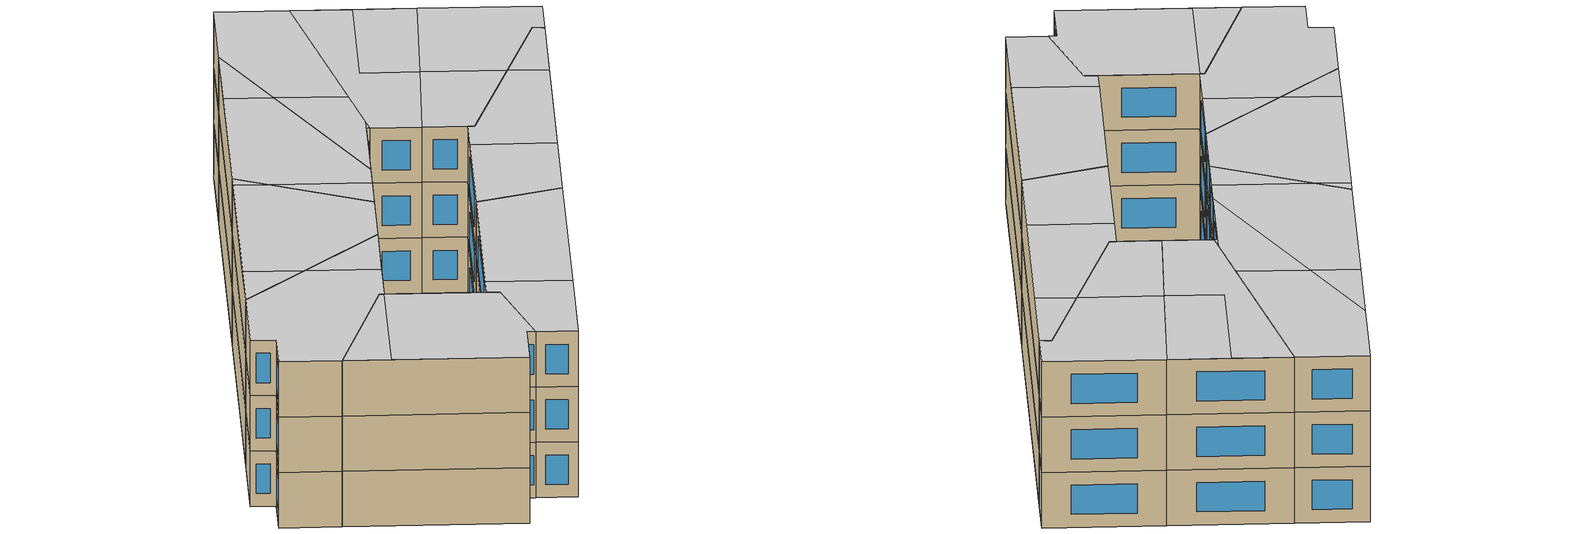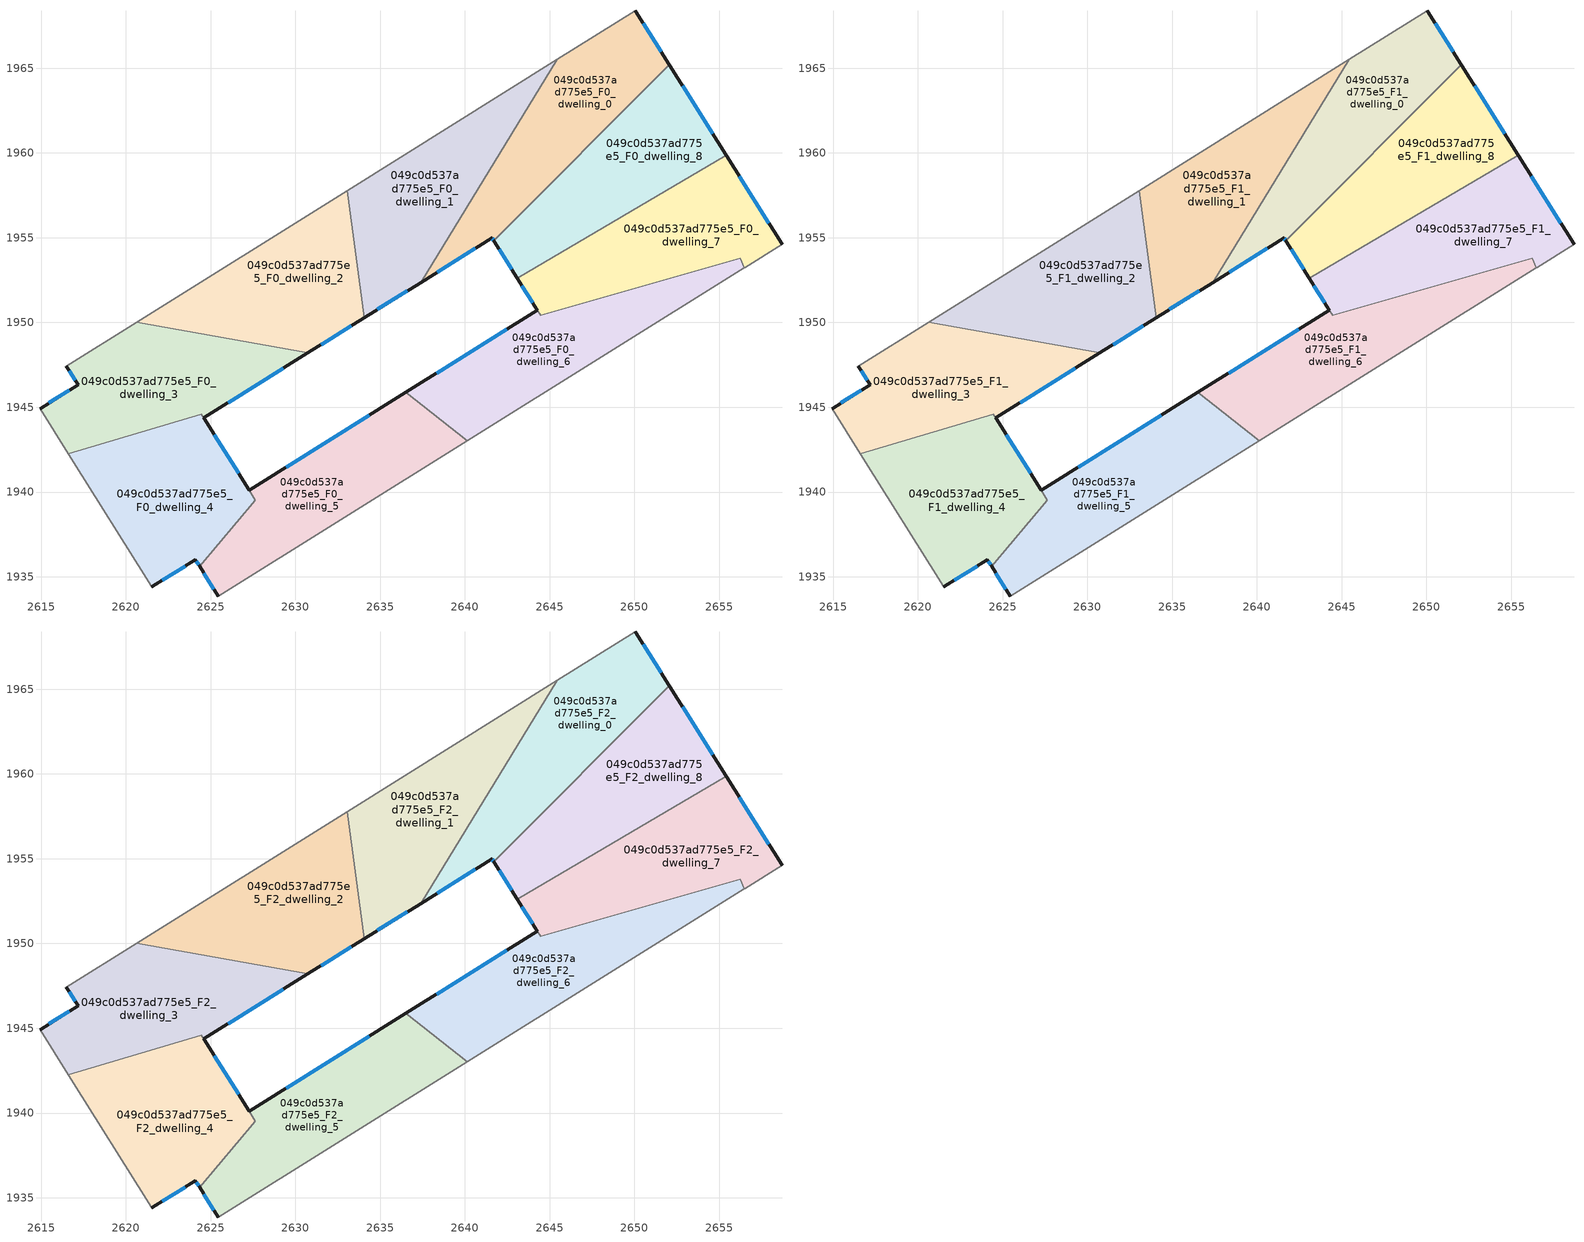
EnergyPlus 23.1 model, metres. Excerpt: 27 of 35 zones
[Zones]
049c0d537ad775e5_F0_dwelling_0
 floor ground (EU_floor_Construction): 2650.05,1968.39 2652.04,1965.22 2641.7,1954.83 2641.6,1954.98 2637.38,1952.35 2645.46,1965.51 z0
 wall outside (EU_wall_Construction): 2637.38,1952.35 2641.6,1954.98 2641.7,1954.83 / 2652.04,1965.22 2650.05,1968.39 z0:3
 wall to 049c0d537ad775e5_F0_dwelling_8 (EU_wall_Construction): 2641.7,1954.83 2652.04,1965.22 z0:3
 wall to 049c0d537ad775e5_F0_dwelling_1 (EU_wall_Construction): 2645.46,1965.51 2637.38,1952.35 z0:3
 wall adiabatic (EU_wall_Construction): 2650.05,1968.39 2645.46,1965.51 z0:3
 window (EU_Window_Construction): 2641.62,1954.95 2641.67,1954.87 / 2638.37,1952.97 2640.61,1954.37 / 2651.58,1965.96 2650.52,1967.64 z0.7:2.3
049c0d537ad775e5_F0_dwelling_1
 floor ground (EU_floor_Construction): 2645.46,1965.51 2637.38,1952.35 2634.06,1950.28 2633.05,1957.77 z0
 wall outside (EU_wall_Construction): 2634.06,1950.28 2637.38,1952.35 z0:3
 wall to 049c0d537ad775e5_F0_dwelling_2 (EU_wall_Construction): 2633.05,1957.77 2634.06,1950.28 z0:3
 wall adiabatic (EU_wall_Construction): 2645.46,1965.51 2633.05,1957.77 z0:3
 window (EU_Window_Construction): 2634.84,1950.77 2636.6,1951.87 z0.7:2.3
049c0d537ad775e5_F0_dwelling_2
 floor ground (EU_floor_Construction): 2633.05,1957.77 2634.06,1950.28 2630.74,1948.21 2620.65,1950.02 z0
 wall outside (EU_wall_Construction): 2630.74,1948.21 2634.06,1950.28 z0:3
 wall to 049c0d537ad775e5_F0_dwelling_3 (EU_wall_Construction): 2620.65,1950.02 2630.74,1948.21 z0:3
 wall adiabatic (EU_wall_Construction): 2633.05,1957.77 2620.65,1950.02 z0:3
 window (EU_Window_Construction): 2631.52,1948.69 2633.28,1949.79 z0.7:2.3
049c0d537ad775e5_F0_dwelling_3
 floor ground (EU_floor_Construction): 2630.74,1948.21 2624.59,1944.37 2624.46,1944.59 2616.6,1942.26 2614.93,1944.92 2617.18,1946.32 2616.49,1947.42 2620.65,1950.02 z0
 wall outside (EU_wall_Construction): 2616.49,1947.42 2617.18,1946.32 2614.93,1944.92 / 2624.59,1944.37 2630.74,1948.21 z0:3
 wall adiabatic (EU_wall_Construction): 2614.93,1944.92 2616.6,1942.26 / 2620.65,1950.02 2616.49,1947.42 z0:3
 wall to 049c0d537ad775e5_F0_dwelling_4 (EU_wall_Construction): 2624.46,1944.59 2624.59,1944.37 / 2616.6,1942.26 2624.45,1944.59 z0:3
 window (EU_Window_Construction): 2616.65,1945.99 2615.46,1945.25 / 2616.65,1947.16 2617.01,1946.58 / 2626.04,1945.27 2629.3,1947.31 z0.7:2.3
049c0d537ad775e5_F0_dwelling_4
 floor ground (EU_floor_Construction): 2624.6,1944.37 2627.64,1939.52 2624.34,1935.62 2624.1,1936.01 2621.54,1934.41 2616.6,1942.26 2624.46,1944.59 z0
 wall outside (EU_wall_Construction): 2621.54,1934.41 2624.1,1936.01 2624.34,1935.62 / 2627.27,1940.1 2624.6,1944.37 z0:3
 wall adiabatic (EU_wall_Construction): 2616.6,1942.26 2621.54,1934.41 z0:3
 wall to 049c0d537ad775e5_F0_dwelling_5 (EU_wall_Construction): 2624.34,1935.62 2627.64,1939.52 2627.27,1940.1 z0:3
 window (EU_Window_Construction): 2624.16,1935.92 2624.29,1935.72 / 2622.14,1934.78 2623.5,1935.63 / 2626.65,1941.1 2625.23,1943.37 z0.7:2.3
049c0d537ad775e5_F0_dwelling_5
 floor ground (EU_floor_Construction): 2640.12,1943.01 2625.46,1933.85 2624.34,1935.62 2627.64,1939.52 2627.28,1940.1 2636.52,1945.88 z0
 wall outside (EU_wall_Construction): 2636.52,1945.88 2627.28,1940.1 / 2624.34,1935.62 2625.46,1933.85 z0:3
 wall to 049c0d537ad775e5_F0_dwelling_6 (EU_wall_Construction): 2640.12,1943.01 2636.52,1945.88 z0:3
 wall adiabatic (EU_wall_Construction): 2625.46,1933.85 2640.12,1943.01 z0:3
 window (EU_Window_Construction): 2634.35,1944.52 2629.45,1941.46 / 2624.61,1935.21 2625.2,1934.27 z0.7:2.3
049c0d537ad775e5_F0_dwelling_6
 floor ground (EU_floor_Construction): 2656.24,1953.8 2656.49,1953.23 2640.12,1943.01 2636.52,1945.88 2644.28,1950.73 2644.47,1950.42 z0
 wall outside (EU_wall_Construction): 2644.28,1950.73 2636.52,1945.88 z0:3
 wall adiabatic (EU_wall_Construction): 2640.12,1943.01 2656.49,1953.23 z0:3
 wall to 049c0d537ad775e5_F0_dwelling_7 (EU_wall_Construction): 2656.49,1953.23 2656.24,1953.8 2644.47,1950.42 2644.28,1950.73 z0:3
 window (EU_Window_Construction): 2642.45,1949.59 2638.34,1947.02 z0.7:2.3
049c0d537ad775e5_F0_dwelling_7
 floor ground (EU_floor_Construction): 2655.41,1959.86 2658.7,1954.62 2656.49,1953.24 2656.24,1953.8 2644.47,1950.42 2643.08,1952.62 z0
 wall outside (EU_wall_Construction): 2658.7,1954.62 2655.41,1959.86 / 2643.08,1952.62 2644.27,1950.73 z0:3
 wall to 049c0d537ad775e5_F0_dwelling_8 (EU_wall_Construction): 2655.41,1959.86 2643.08,1952.62 z0:3
 wall adiabatic (EU_wall_Construction): 2656.49,1953.24 2658.7,1954.62 z0:3
 window (EU_Window_Construction): 2657.93,1955.85 2656.18,1958.63 / 2643.36,1952.18 2644,1951.17 z0.7:2.3
049c0d537ad775e5_F0_dwelling_8
 floor ground (EU_floor_Construction): 2652.04,1965.22 2655.41,1959.86 2643.08,1952.62 2641.7,1954.83 z0
 wall outside (EU_wall_Construction): 2641.7,1954.83 2643.08,1952.62 / 2655.41,1959.86 2652.04,1965.22 z0:3
 window (EU_Window_Construction): 2642.02,1954.31 2642.76,1953.14 / 2654.62,1961.12 2652.83,1963.96 z0.7:2.3
049c0d537ad775e5_F1_dwelling_0
 floor to 049c0d537ad775e5_F0_dwelling_0 (EU_floor_Construction): 2650.05,1968.39 2652.04,1965.22 2641.7,1954.83 2641.6,1954.98 2637.38,1952.35 2645.46,1965.51 z3
 wall outside (EU_wall_Construction): 2637.38,1952.35 2641.6,1954.98 2641.7,1954.83 / 2652.04,1965.22 2650.05,1968.39 z3:6
 wall to 049c0d537ad775e5_F1_dwelling_8 (EU_wall_Construction): 2641.7,1954.83 2652.04,1965.22 z3:6
 wall to 049c0d537ad775e5_F1_dwelling_1 (EU_wall_Construction): 2645.46,1965.51 2637.38,1952.35 z3:6
 wall adiabatic (EU_wall_Construction): 2650.05,1968.39 2645.46,1965.51 z3:6
 window (EU_Window_Construction): 2641.62,1954.95 2641.67,1954.87 / 2638.37,1952.97 2640.61,1954.37 / 2651.58,1965.96 2650.52,1967.64 z3.7:5.3
049c0d537ad775e5_F1_dwelling_1
 floor to 049c0d537ad775e5_F0_dwelling_1 (EU_floor_Construction): 2645.46,1965.51 2637.38,1952.35 2634.06,1950.28 2633.05,1957.77 z3
 wall outside (EU_wall_Construction): 2634.06,1950.28 2637.38,1952.35 z3:6
 wall to 049c0d537ad775e5_F1_dwelling_2 (EU_wall_Construction): 2633.05,1957.77 2634.06,1950.28 z3:6
 wall adiabatic (EU_wall_Construction): 2645.46,1965.51 2633.05,1957.77 z3:6
 window (EU_Window_Construction): 2634.84,1950.77 2636.6,1951.87 z3.7:5.3
049c0d537ad775e5_F1_dwelling_2
 floor to 049c0d537ad775e5_F0_dwelling_2 (EU_floor_Construction): 2633.05,1957.77 2634.06,1950.28 2630.74,1948.21 2620.65,1950.02 z3
 wall outside (EU_wall_Construction): 2630.74,1948.21 2634.06,1950.28 z3:6
 wall to 049c0d537ad775e5_F1_dwelling_3 (EU_wall_Construction): 2620.65,1950.02 2630.74,1948.21 z3:6
 wall adiabatic (EU_wall_Construction): 2633.05,1957.77 2620.65,1950.02 z3:6
 window (EU_Window_Construction): 2631.52,1948.69 2633.28,1949.79 z3.7:5.3
049c0d537ad775e5_F1_dwelling_3
 floor to 049c0d537ad775e5_F0_dwelling_3 (EU_floor_Construction): 2630.74,1948.21 2624.59,1944.37 2624.46,1944.59 2616.6,1942.26 2614.93,1944.92 2617.18,1946.32 2616.49,1947.42 2620.65,1950.02 z3
 wall outside (EU_wall_Construction): 2616.49,1947.42 2617.18,1946.32 2614.93,1944.92 / 2624.59,1944.37 2630.74,1948.21 z3:6
 wall adiabatic (EU_wall_Construction): 2614.93,1944.92 2616.6,1942.26 / 2620.65,1950.02 2616.49,1947.42 z3:6
 wall to 049c0d537ad775e5_F1_dwelling_4 (EU_wall_Construction): 2624.46,1944.59 2624.59,1944.37 / 2616.6,1942.26 2624.45,1944.59 z3:6
 window (EU_Window_Construction): 2616.65,1945.99 2615.46,1945.25 / 2616.65,1947.16 2617.01,1946.58 / 2626.04,1945.27 2629.3,1947.31 z3.7:5.3
049c0d537ad775e5_F1_dwelling_4
 floor to 049c0d537ad775e5_F0_dwelling_4 (EU_floor_Construction): 2624.6,1944.37 2627.64,1939.52 2624.34,1935.62 2624.1,1936.01 2621.54,1934.41 2616.6,1942.26 2624.46,1944.59 z3
 wall outside (EU_wall_Construction): 2621.54,1934.41 2624.1,1936.01 2624.34,1935.62 / 2627.27,1940.1 2624.6,1944.37 z3:6
 wall adiabatic (EU_wall_Construction): 2616.6,1942.26 2621.54,1934.41 z3:6
 wall to 049c0d537ad775e5_F1_dwelling_5 (EU_wall_Construction): 2624.34,1935.62 2627.64,1939.52 2627.27,1940.1 z3:6
 window (EU_Window_Construction): 2624.16,1935.92 2624.29,1935.72 / 2622.14,1934.78 2623.5,1935.63 / 2626.65,1941.1 2625.23,1943.37 z3.7:5.3
049c0d537ad775e5_F1_dwelling_5
 floor to 049c0d537ad775e5_F0_dwelling_5 (EU_floor_Construction): 2640.12,1943.01 2625.46,1933.85 2624.34,1935.62 2627.64,1939.52 2627.28,1940.1 2636.52,1945.88 z3
 wall outside (EU_wall_Construction): 2636.52,1945.88 2627.28,1940.1 / 2624.34,1935.62 2625.46,1933.85 z3:6
 wall to 049c0d537ad775e5_F1_dwelling_6 (EU_wall_Construction): 2640.12,1943.01 2636.52,1945.88 z3:6
 wall adiabatic (EU_wall_Construction): 2625.46,1933.85 2640.12,1943.01 z3:6
 window (EU_Window_Construction): 2634.35,1944.52 2629.45,1941.46 / 2624.61,1935.21 2625.2,1934.27 z3.7:5.3
049c0d537ad775e5_F1_dwelling_6
 floor to 049c0d537ad775e5_F0_dwelling_6 (EU_floor_Construction): 2656.24,1953.8 2656.49,1953.23 2640.12,1943.01 2636.52,1945.88 2644.28,1950.73 2644.47,1950.42 z3
 wall outside (EU_wall_Construction): 2644.28,1950.73 2636.52,1945.88 z3:6
 wall adiabatic (EU_wall_Construction): 2640.12,1943.01 2656.49,1953.23 z3:6
 wall to 049c0d537ad775e5_F1_dwelling_7 (EU_wall_Construction): 2656.49,1953.23 2656.24,1953.8 2644.47,1950.42 2644.28,1950.73 z3:6
 window (EU_Window_Construction): 2642.45,1949.59 2638.34,1947.02 z3.7:5.3
049c0d537ad775e5_F1_dwelling_7
 floor to 049c0d537ad775e5_F0_dwelling_7 (EU_floor_Construction): 2655.41,1959.86 2658.7,1954.62 2656.49,1953.24 2656.24,1953.8 2644.47,1950.42 2643.08,1952.62 z3
 wall outside (EU_wall_Construction): 2658.7,1954.62 2655.41,1959.86 / 2643.08,1952.62 2644.27,1950.73 z3:6
 wall to 049c0d537ad775e5_F1_dwelling_8 (EU_wall_Construction): 2655.41,1959.86 2643.08,1952.62 z3:6
 wall adiabatic (EU_wall_Construction): 2656.49,1953.24 2658.7,1954.62 z3:6
 window (EU_Window_Construction): 2657.93,1955.85 2656.18,1958.63 / 2643.36,1952.18 2644,1951.17 z3.7:5.3
049c0d537ad775e5_F1_dwelling_8
 floor to 049c0d537ad775e5_F0_dwelling_8 (EU_floor_Construction): 2652.04,1965.22 2655.41,1959.86 2643.08,1952.62 2641.7,1954.83 z3
 wall outside (EU_wall_Construction): 2641.7,1954.83 2643.08,1952.62 / 2655.41,1959.86 2652.04,1965.22 z3:6
 window (EU_Window_Construction): 2642.02,1954.31 2642.76,1953.14 / 2654.62,1961.12 2652.83,1963.96 z3.7:5.3
049c0d537ad775e5_F2_dwelling_0
 floor to 049c0d537ad775e5_F1_dwelling_0 (EU_floor_Construction): 2650.05,1968.39 2652.04,1965.22 2641.7,1954.83 2641.6,1954.98 2637.38,1952.35 2645.46,1965.51 z6
 wall outside (EU_wall_Construction): 2637.38,1952.35 2641.6,1954.98 2641.7,1954.83 / 2652.04,1965.22 2650.05,1968.39 z6:9
 wall to 049c0d537ad775e5_F2_dwelling_8 (EU_wall_Construction): 2641.7,1954.83 2652.04,1965.22 z6:9
 wall to 049c0d537ad775e5_F2_dwelling_1 (EU_wall_Construction): 2645.46,1965.51 2637.38,1952.35 z6:9
 wall adiabatic (EU_wall_Construction): 2650.05,1968.39 2645.46,1965.51 z6:9
 window (EU_Window_Construction): 2641.62,1954.95 2641.67,1954.87 / 2638.37,1952.97 2640.61,1954.37 / 2651.58,1965.96 2650.52,1967.64 z6.7:8.3
 ceiling to 049c0d537ad775e5_F3_dwelling_0 (EU_floor_Construction): 2644.48,1957.63 2652.04,1965.22 2650.05,1968.39 2645.45,1965.51 2642.53,1960.75 z9
 ceiling to 049c0d537ad775e5_F3_dwelling_1 (EU_floor_Construction): 2642.27,1955.41 2644.48,1957.63 2642.53,1960.75 2637.38,1952.36 z9
 ceiling adiabatic (EU_roof_Construction): 2641.7,1954.83 2642.27,1955.41 2637.38,1952.36 2641.6,1954.98 z9
049c0d537ad775e5_F2_dwelling_1
 floor to 049c0d537ad775e5_F1_dwelling_1 (EU_floor_Construction): 2645.46,1965.51 2637.38,1952.35 2634.06,1950.28 2633.05,1957.77 z6
 wall outside (EU_wall_Construction): 2634.06,1950.28 2637.38,1952.35 z6:9
 wall to 049c0d537ad775e5_F2_dwelling_2 (EU_wall_Construction): 2633.05,1957.77 2634.06,1950.28 z6:9
 wall adiabatic (EU_wall_Construction): 2645.46,1965.51 2633.05,1957.77 z6:9
 window (EU_Window_Construction): 2634.84,1950.77 2636.6,1951.87 z6.7:8.3
 ceiling to 049c0d537ad775e5_F3_dwelling_1 (EU_floor_Construction): 2637.38,1952.36 2642.53,1960.75 2641.22,1962.87 2633.05,1957.77 2633.31,1955.83 2636.02,1951.5 z9
 ceiling to 049c0d537ad775e5_F3_dwelling_2 (EU_floor_Construction): 2636.02,1951.5 2633.31,1955.83 2634.06,1950.28 z9
 ceiling to 049c0d537ad775e5_F3_dwelling_0 (EU_floor_Construction): 2642.53,1960.75 2645.45,1965.51 2641.22,1962.87 z9
049c0d537ad775e5_F2_dwelling_2
 floor to 049c0d537ad775e5_F1_dwelling_2 (EU_floor_Construction): 2633.05,1957.77 2634.06,1950.28 2630.74,1948.21 2620.65,1950.02 z6
 wall outside (EU_wall_Construction): 2630.74,1948.21 2634.06,1950.28 z6:9
 wall to 049c0d537ad775e5_F2_dwelling_3 (EU_wall_Construction): 2620.65,1950.02 2630.74,1948.21 z6:9
 wall adiabatic (EU_wall_Construction): 2633.05,1957.77 2620.65,1950.02 z6:9
 window (EU_Window_Construction): 2631.52,1948.69 2633.28,1949.79 z6.7:8.3
 ceiling to 049c0d537ad775e5_F3_dwelling_2 (EU_floor_Construction): 2634.06,1950.28 2633.31,1955.83 2632.37,1957.34 2623.52,1951.81 2625.15,1949.21 2630.74,1948.21 z9
 ceiling to 049c0d537ad775e5_F3_dwelling_1 (EU_floor_Construction): 2633.31,1955.83 2633.05,1957.77 2632.37,1957.34 z9
 ceiling to 049c0d537ad775e5_F3_dwelling_3 (EU_floor_Construction): 2625.15,1949.21 2623.52,1951.81 2620.65,1950.02 z9
049c0d537ad775e5_F2_dwelling_3
 floor to 049c0d537ad775e5_F1_dwelling_3 (EU_floor_Construction): 2630.74,1948.21 2624.59,1944.37 2624.46,1944.59 2616.6,1942.26 2614.93,1944.92 2617.18,1946.32 2616.49,1947.42 2620.65,1950.02 z6
 wall outside (EU_wall_Construction): 2616.49,1947.42 2617.18,1946.32 2614.93,1944.92 / 2624.59,1944.37 2630.74,1948.21 z6:9
 wall adiabatic (EU_wall_Construction): 2614.93,1944.92 2616.6,1942.26 / 2620.65,1950.02 2616.49,1947.42 z6:9
 wall to 049c0d537ad775e5_F2_dwelling_4 (EU_wall_Construction): 2624.46,1944.59 2624.59,1944.37 / 2616.6,1942.26 2624.45,1944.59 z6:9
 window (EU_Window_Construction): 2616.65,1945.99 2615.46,1945.25 / 2616.65,1947.16 2617.01,1946.58 / 2626.04,1945.27 2629.3,1947.31 z6.7:8.3
 ceiling to 049c0d537ad775e5_F3_dwelling_3 (EU_floor_Construction): 2624.59,1944.37 2627.17,1945.98 2625.15,1949.21 2620.65,1950.02 2616.49,1947.42 2617.18,1946.32 2614.93,1944.92 2616.6,1942.26 2624.46,1944.59 z9
 ceiling to 049c0d537ad775e5_F3_dwelling_2 (EU_floor_Construction): 2630.74,1948.21 2625.15,1949.21 2627.17,1945.98 z9
049c0d537ad775e5_F2_dwelling_4
 floor to 049c0d537ad775e5_F1_dwelling_4 (EU_floor_Construction): 2624.6,1944.37 2627.64,1939.52 2624.34,1935.62 2624.1,1936.01 2621.54,1934.41 2616.6,1942.26 2624.46,1944.59 z6
 wall outside (EU_wall_Construction): 2621.54,1934.41 2624.1,1936.01 2624.34,1935.62 / 2627.27,1940.1 2624.6,1944.37 z6:9
 wall adiabatic (EU_wall_Construction): 2616.6,1942.26 2621.54,1934.41 z6:9
 wall to 049c0d537ad775e5_F2_dwelling_5 (EU_wall_Construction): 2624.34,1935.62 2627.64,1939.52 2627.27,1940.1 z6:9
 window (EU_Window_Construction): 2624.16,1935.92 2624.29,1935.72 / 2622.14,1934.78 2623.5,1935.63 / 2626.65,1941.1 2625.23,1943.37 z6.7:8.3
 ceiling to 049c0d537ad775e5_F3_dwelling_7 (EU_floor_Construction): 2624.34,1935.62 2627.64,1939.52 2624.6,1944.37 2617.91,1940.19 2621.54,1934.41 2624.1,1936.01 z9
 ceiling to 049c0d537ad775e5_F3_dwelling_3 (EU_floor_Construction): 2624.6,1944.37 2624.46,1944.59 2616.6,1942.26 2617.91,1940.19 z9
049c0d537ad775e5_F2_dwelling_5
 floor to 049c0d537ad775e5_F1_dwelling_5 (EU_floor_Construction): 2640.12,1943.01 2625.46,1933.85 2624.34,1935.62 2627.64,1939.52 2627.28,1940.1 2636.52,1945.88 z6
 wall outside (EU_wall_Construction): 2636.52,1945.88 2627.28,1940.1 / 2624.34,1935.62 2625.46,1933.85 z6:9
 wall to 049c0d537ad775e5_F2_dwelling_6 (EU_wall_Construction): 2640.12,1943.01 2636.52,1945.88 z6:9
 wall adiabatic (EU_wall_Construction): 2625.46,1933.85 2640.12,1943.01 z6:9
 window (EU_Window_Construction): 2634.35,1944.52 2629.45,1941.46 / 2624.61,1935.21 2625.2,1934.27 z6.7:8.3
 ceiling adiabatic (EU_roof_Construction): 2640.12,1943.01 2636.52,1945.88 2628.37,1940.78 2630.66,1937.11 z9
 ceiling to 049c0d537ad775e5_F3_dwelling_7 (EU_floor_Construction): 2630.66,1937.11 2628.37,1940.78 2627.28,1940.1 2627.64,1939.52 2624.34,1935.62 2625.46,1933.85 z9
049c0d537ad775e5_F2_dwelling_6
 floor to 049c0d537ad775e5_F1_dwelling_6 (EU_floor_Construction): 2656.24,1953.8 2656.49,1953.23 2640.12,1943.01 2636.52,1945.88 2644.28,1950.73 2644.47,1950.42 z6
 wall outside (EU_wall_Construction): 2644.28,1950.73 2636.52,1945.88 z6:9
 wall adiabatic (EU_wall_Construction): 2640.12,1943.01 2656.49,1953.23 z6:9
 wall to 049c0d537ad775e5_F2_dwelling_7 (EU_wall_Construction): 2656.49,1953.23 2656.24,1953.8 2644.47,1950.42 2644.28,1950.73 z6:9
 window (EU_Window_Construction): 2642.45,1949.59 2638.34,1947.02 z6.7:8.3
 ceiling to 049c0d537ad775e5_F3_dwelling_5 (EU_floor_Construction): 2652.2,1950.55 2651.09,1952.32 2644.47,1950.42 2644.28,1950.73 2642.4,1949.55 2644.7,1945.87 z9
 ceiling to 049c0d537ad775e5_F3_dwelling_4 (EU_floor_Construction): 2656.49,1953.23 2656.24,1953.8 2651.09,1952.32 2652.2,1950.55 z9
 ceiling to 049c0d537ad775e5_F3_dwelling_6 (EU_floor_Construction): 2644.7,1945.87 2642.4,1949.55 2636.52,1945.88 2640.12,1943.01 z9
049c0d537ad775e5_F2_dwelling_7
 floor to 049c0d537ad775e5_F1_dwelling_7 (EU_floor_Construction): 2655.41,1959.86 2658.7,1954.62 2656.49,1953.24 2656.24,1953.8 2644.47,1950.42 2643.08,1952.62 z6
 wall outside (EU_wall_Construction): 2658.7,1954.62 2655.41,1959.86 / 2643.08,1952.62 2644.27,1950.73 z6:9
 wall to 049c0d537ad775e5_F2_dwelling_8 (EU_wall_Construction): 2655.41,1959.86 2643.08,1952.62 z6:9
 wall adiabatic (EU_wall_Construction): 2656.49,1953.24 2658.7,1954.62 z6:9
 window (EU_Window_Construction): 2657.93,1955.85 2656.18,1958.63 / 2643.36,1952.18 2644,1951.17 z6.7:8.3
 ceiling to 049c0d537ad775e5_F3_dwelling_4 (EU_floor_Construction): 2658.7,1954.62 2655.41,1959.86 2648.81,1955.98 2651.09,1952.32 2656.24,1953.8 2656.49,1953.24 z9
 ceiling to 049c0d537ad775e5_F3_dwelling_5 (EU_floor_Construction): 2651.09,1952.32 2648.81,1955.98 2643.08,1952.62 2644.47,1950.42 z9
049c0d537ad775e5_F2_dwelling_8
 floor to 049c0d537ad775e5_F1_dwelling_8 (EU_floor_Construction): 2652.04,1965.22 2655.41,1959.86 2643.08,1952.62 2641.7,1954.83 z6
 wall outside (EU_wall_Construction): 2641.7,1954.83 2643.08,1952.62 / 2655.41,1959.86 2652.04,1965.22 z6:9
 window (EU_Window_Construction): 2642.02,1954.31 2642.76,1953.14 / 2654.62,1961.12 2652.83,1963.96 z6.7:8.3
 ceiling to 049c0d537ad775e5_F3_dwelling_4 (EU_floor_Construction): 2655.41,1959.86 2653.72,1962.56 2647.23,1958.51 2648.81,1955.98 z9
 ceiling adiabatic (EU_roof_Construction): 2648.81,1955.98 2647.23,1958.51 2653.72,1962.56 2652.04,1965.22 2641.7,1954.83 2643.08,1952.62 z9
[Building]
EU S2 Campaign: North Axis=0; Terrain=City; Solar Distribution=FullExterior
[Site:Location]
Budapest.Ferenc.Liszt.Intl.AP: Latitude=47.437; Longitude=19.256; Time Zone=1; Elevation=185
[SizingPeriod:WeatherFileDays]
AnnualSizingPeriod: Begin Month=1; Begin Day of Month=1; End Month=12; End Day of Month=31; Day of Week for Start Day=Monday; Use Weather File Daylight Saving Period=No; Use Weather File Rain and Snow Indicators=No
[MATERIAL]
EU_InternalMass_Material: Roughness=MediumRough; Thickness=0.1; Conductivity=1; Density=1800; Specific Heat=900; Thermal Absorptance=0.9; Solar Absorptance=0.7; Visible Absorptance=0.7
[MATERIAL:NOMASS] Roughness=MediumRough; Thermal Absorptance=0.9; Solar Absorptance=0.7; Visible Absorptance=0.7
Name | Thermal Resistance
EU_wall_NoMass | 0.832559
EU_roof_NoMass | 1.39638
EU_floor_NoMass | 0.872794
[WINDOWMATERIAL:SIMPLEGLAZINGSYSTEM]
EU_Window_SimpleGlazing: UFactor=2.79869; Solar Heat Gain Coefficient=0.75; Visible Transmittance=0.75
[CONSTRUCTION]
EU_wall_Construction: EU_wall_NoMass
EU_roof_Construction: EU_roof_NoMass
EU_floor_Construction: EU_floor_NoMass
EU_Window_Construction: EU_Window_SimpleGlazing
EU_InternalMass_Construction: EU_InternalMass_Material
[ZONE] Type=1; Multiplier=1; Ceiling Height=autocalculate; Floor Area=autocalculate; Part of Total Floor Area=Yes
Name | Volume
049c0d537ad775e5_F0_dwelling_0; 049c0d537ad775e5_F1_dwelling_0; 049c0d537ad775e5_F2_dwelling_0 | 191.484
049c0d537ad775e5_F0_dwelling_1; 049c0d537ad775e5_F1_dwelling_1; 049c0d537ad775e5_F2_dwelling_1 | 191.475
049c0d537ad775e5_F0_dwelling_2; 049c0d537ad775e5_F1_dwelling_2; 049c0d537ad775e5_F2_dwelling_2 | 191.45
049c0d537ad775e5_F0_dwelling_3; 049c0d537ad775e5_F1_dwelling_3; 049c0d537ad775e5_F2_dwelling_3 | 191.808
049c0d537ad775e5_F0_dwelling_4; 049c0d537ad775e5_F1_dwelling_4; 049c0d537ad775e5_F2_dwelling_4 | 188.85
049c0d537ad775e5_F0_dwelling_5; 049c0d537ad775e5_F1_dwelling_5; 049c0d537ad775e5_F2_dwelling_5 | 193.676
049c0d537ad775e5_F0_dwelling_6; 049c0d537ad775e5_F1_dwelling_6; 049c0d537ad775e5_F2_dwelling_6 | 190.132
049c0d537ad775e5_F0_dwelling_7 | 192.795
049c0d537ad775e5_F1_dwelling_7; 049c0d537ad775e5_F2_dwelling_7 | 192.805
049c0d537ad775e5_F0_dwelling_8; 049c0d537ad775e5_F1_dwelling_8; 049c0d537ad775e5_F2_dwelling_8 | 191.455
[INTERNALMASS] Construction=EU_InternalMass_Construction
Name | Zone or ZoneList | Surface Area
049c0d537ad775e5_F0_dwelling_0_EU_InternalMass | 049c0d537ad775e5_F0_dwelling_0 | 63.8277
049c0d537ad775e5_F0_dwelling_1_EU_InternalMass | 049c0d537ad775e5_F0_dwelling_1 | 63.8252
049c0d537ad775e5_F0_dwelling_2_EU_InternalMass | 049c0d537ad775e5_F0_dwelling_2 | 63.8166
049c0d537ad775e5_F0_dwelling_3_EU_InternalMass | 049c0d537ad775e5_F0_dwelling_3 | 63.9381
049c0d537ad775e5_F0_dwelling_4_EU_InternalMass | 049c0d537ad775e5_F0_dwelling_4 | 62.9639
049c0d537ad775e5_F0_dwelling_5_EU_InternalMass | 049c0d537ad775e5_F0_dwelling_5 | 64.5598
049c0d537ad775e5_F0_dwelling_6_EU_InternalMass | 049c0d537ad775e5_F0_dwelling_6 | 63.3819
049c0d537ad775e5_F0_dwelling_7_EU_InternalMass | 049c0d537ad775e5_F0_dwelling_7 | 64.2715
049c0d537ad775e5_F0_dwelling_8_EU_InternalMass | 049c0d537ad775e5_F0_dwelling_8 | 63.8183
049c0d537ad775e5_F1_dwelling_0_EU_InternalMass | 049c0d537ad775e5_F1_dwelling_0 | 63.8277
049c0d537ad775e5_F1_dwelling_1_EU_InternalMass | 049c0d537ad775e5_F1_dwelling_1 | 63.8252
049c0d537ad775e5_F1_dwelling_2_EU_InternalMass | 049c0d537ad775e5_F1_dwelling_2 | 63.8166
049c0d537ad775e5_F1_dwelling_3_EU_InternalMass | 049c0d537ad775e5_F1_dwelling_3 | 63.9381
049c0d537ad775e5_F1_dwelling_4_EU_InternalMass | 049c0d537ad775e5_F1_dwelling_4 | 62.9639
049c0d537ad775e5_F1_dwelling_5_EU_InternalMass | 049c0d537ad775e5_F1_dwelling_5 | 64.5598
049c0d537ad775e5_F1_dwelling_6_EU_InternalMass | 049c0d537ad775e5_F1_dwelling_6 | 63.3819
049c0d537ad775e5_F1_dwelling_7_EU_InternalMass | 049c0d537ad775e5_F1_dwelling_7 | 64.2715
049c0d537ad775e5_F1_dwelling_8_EU_InternalMass | 049c0d537ad775e5_F1_dwelling_8 | 63.8183
049c0d537ad775e5_F2_dwelling_0_EU_InternalMass | 049c0d537ad775e5_F2_dwelling_0 | 63.8277
049c0d537ad775e5_F2_dwelling_1_EU_InternalMass | 049c0d537ad775e5_F2_dwelling_1 | 63.8252
049c0d537ad775e5_F2_dwelling_2_EU_InternalMass | 049c0d537ad775e5_F2_dwelling_2 | 63.8166
049c0d537ad775e5_F2_dwelling_3_EU_InternalMass | 049c0d537ad775e5_F2_dwelling_3 | 63.9381
049c0d537ad775e5_F2_dwelling_4_EU_InternalMass | 049c0d537ad775e5_F2_dwelling_4 | 62.9639
049c0d537ad775e5_F2_dwelling_5_EU_InternalMass | 049c0d537ad775e5_F2_dwelling_5 | 64.5598
049c0d537ad775e5_F2_dwelling_6_EU_InternalMass | 049c0d537ad775e5_F2_dwelling_6 | 63.3819
049c0d537ad775e5_F2_dwelling_7_EU_InternalMass | 049c0d537ad775e5_F2_dwelling_7 | 64.2715
049c0d537ad775e5_F2_dwelling_8_EU_InternalMass | 049c0d537ad775e5_F2_dwelling_8 | 63.8183
[OTHEREQUIPMENT] Fuel Type=Electricity; Design Level Calculation Method=Watts/Area; Power per Zone Floor Area=1; Fraction Latent=0; Fraction Radiant=0; Fraction Lost=0; Carbon Dioxide Generation Rate=0; EndUse Subcategory=EU_Step8_InternalGains
Name | Zone or ZoneList or Space or SpaceList | Schedule
EU_Step8_InternalGain_049c0d537ad775e5_F0_dwelling_0_f000 | 049c0d537ad775e5_F0_dwelling_0 | EU_Step8_GainSchedule_049c0d537ad775e5_F0_dwelling_0_f000
EU_Step8_InternalGain_049c0d537ad775e5_F0_dwelling_1_f000 | 049c0d537ad775e5_F0_dwelling_1 | EU_Step8_GainSchedule_049c0d537ad775e5_F0_dwelling_1_f000
EU_Step8_InternalGain_049c0d537ad775e5_F0_dwelling_2_f000 | 049c0d537ad775e5_F0_dwelling_2 | EU_Step8_GainSchedule_049c0d537ad775e5_F0_dwelling_2_f000
EU_Step8_InternalGain_049c0d537ad775e5_F0_dwelling_3_f000 | 049c0d537ad775e5_F0_dwelling_3 | EU_Step8_GainSchedule_049c0d537ad775e5_F0_dwelling_3_f000
EU_Step8_InternalGain_049c0d537ad775e5_F0_dwelling_4_f000 | 049c0d537ad775e5_F0_dwelling_4 | EU_Step8_GainSchedule_049c0d537ad775e5_F0_dwelling_4_f000
EU_Step8_InternalGain_049c0d537ad775e5_F0_dwelling_5_f000 | 049c0d537ad775e5_F0_dwelling_5 | EU_Step8_GainSchedule_049c0d537ad775e5_F0_dwelling_5_f000
EU_Step8_InternalGain_049c0d537ad775e5_F0_dwelling_6_f000 | 049c0d537ad775e5_F0_dwelling_6 | EU_Step8_GainSchedule_049c0d537ad775e5_F0_dwelling_6_f000
EU_Step8_InternalGain_049c0d537ad775e5_F0_dwelling_7_f000 | 049c0d537ad775e5_F0_dwelling_7 | EU_Step8_GainSchedule_049c0d537ad775e5_F0_dwelling_7_f000
EU_Step8_InternalGain_049c0d537ad775e5_F0_dwelling_8_f000 | 049c0d537ad775e5_F0_dwelling_8 | EU_Step8_GainSchedule_049c0d537ad775e5_F0_dwelling_8_f000
EU_Step8_InternalGain_049c0d537ad775e5_F1_dwelling_0_f000 | 049c0d537ad775e5_F1_dwelling_0 | EU_Step8_GainSchedule_049c0d537ad775e5_F1_dwelling_0_f000
EU_Step8_InternalGain_049c0d537ad775e5_F1_dwelling_1_f000 | 049c0d537ad775e5_F1_dwelling_1 | EU_Step8_GainSchedule_049c0d537ad775e5_F1_dwelling_1_f000
EU_Step8_InternalGain_049c0d537ad775e5_F1_dwelling_2_f000 | 049c0d537ad775e5_F1_dwelling_2 | EU_Step8_GainSchedule_049c0d537ad775e5_F1_dwelling_2_f000
EU_Step8_InternalGain_049c0d537ad775e5_F1_dwelling_3_f000 | 049c0d537ad775e5_F1_dwelling_3 | EU_Step8_GainSchedule_049c0d537ad775e5_F1_dwelling_3_f000
EU_Step8_InternalGain_049c0d537ad775e5_F1_dwelling_4_f000 | 049c0d537ad775e5_F1_dwelling_4 | EU_Step8_GainSchedule_049c0d537ad775e5_F1_dwelling_4_f000
EU_Step8_InternalGain_049c0d537ad775e5_F1_dwelling_5_f000 | 049c0d537ad775e5_F1_dwelling_5 | EU_Step8_GainSchedule_049c0d537ad775e5_F1_dwelling_5_f000
EU_Step8_InternalGain_049c0d537ad775e5_F1_dwelling_6_f000 | 049c0d537ad775e5_F1_dwelling_6 | EU_Step8_GainSchedule_049c0d537ad775e5_F1_dwelling_6_f000
EU_Step8_InternalGain_049c0d537ad775e5_F1_dwelling_7_f000 | 049c0d537ad775e5_F1_dwelling_7 | EU_Step8_GainSchedule_049c0d537ad775e5_F1_dwelling_7_f000
EU_Step8_InternalGain_049c0d537ad775e5_F1_dwelling_8_f000 | 049c0d537ad775e5_F1_dwelling_8 | EU_Step8_GainSchedule_049c0d537ad775e5_F1_dwelling_8_f000
EU_Step8_InternalGain_049c0d537ad775e5_F2_dwelling_0_f000 | 049c0d537ad775e5_F2_dwelling_0 | EU_Step8_GainSchedule_049c0d537ad775e5_F2_dwelling_0_f000
EU_Step8_InternalGain_049c0d537ad775e5_F2_dwelling_1_f000 | 049c0d537ad775e5_F2_dwelling_1 | EU_Step8_GainSchedule_049c0d537ad775e5_F2_dwelling_1_f000
EU_Step8_InternalGain_049c0d537ad775e5_F2_dwelling_2_f000 | 049c0d537ad775e5_F2_dwelling_2 | EU_Step8_GainSchedule_049c0d537ad775e5_F2_dwelling_2_f000
EU_Step8_InternalGain_049c0d537ad775e5_F2_dwelling_3_f000 | 049c0d537ad775e5_F2_dwelling_3 | EU_Step8_GainSchedule_049c0d537ad775e5_F2_dwelling_3_f000
EU_Step8_InternalGain_049c0d537ad775e5_F2_dwelling_4_f000 | 049c0d537ad775e5_F2_dwelling_4 | EU_Step8_GainSchedule_049c0d537ad775e5_F2_dwelling_4_f000
EU_Step8_InternalGain_049c0d537ad775e5_F2_dwelling_5_f000 | 049c0d537ad775e5_F2_dwelling_5 | EU_Step8_GainSchedule_049c0d537ad775e5_F2_dwelling_5_f000
EU_Step8_InternalGain_049c0d537ad775e5_F2_dwelling_6_f000 | 049c0d537ad775e5_F2_dwelling_6 | EU_Step8_GainSchedule_049c0d537ad775e5_F2_dwelling_6_f000
EU_Step8_InternalGain_049c0d537ad775e5_F2_dwelling_7_f000 | 049c0d537ad775e5_F2_dwelling_7 | EU_Step8_GainSchedule_049c0d537ad775e5_F2_dwelling_7_f000
EU_Step8_InternalGain_049c0d537ad775e5_F2_dwelling_8_f000 | 049c0d537ad775e5_F2_dwelling_8 | EU_Step8_GainSchedule_049c0d537ad775e5_F2_dwelling_8_f000
[ZONEVENTILATION:DESIGNFLOWRATE] Schedule=EU_AlwaysOn; Design Flow Rate Calculation Method=AirChanges/Hour; Air Changes per Hour=0.475469; Ventilation Type=Natural; Fan Pressure Rise=0; Fan Total Efficiency=1; Constant Term Coefficient=1; Temperature Term Coefficient=0; Velocity Term Coefficient=0; Velocity Squared Term Coefficient=0; Minimum Indoor Temperature=-100; Maximum Indoor Temperature=100; Delta Temperature=-100; Minimum Outdoor Temperature=-100; Maximum Outdoor Temperature=100; Maximum Wind Speed=40
Name | Zone or ZoneList or Space or SpaceList
EU_ConstantAir_049c0d537ad775e5_F0_dwelling_0 | 049c0d537ad775e5_F0_dwelling_0
EU_ConstantAir_049c0d537ad775e5_F0_dwelling_1 | 049c0d537ad775e5_F0_dwelling_1
EU_ConstantAir_049c0d537ad775e5_F0_dwelling_2 | 049c0d537ad775e5_F0_dwelling_2
EU_ConstantAir_049c0d537ad775e5_F0_dwelling_3 | 049c0d537ad775e5_F0_dwelling_3
EU_ConstantAir_049c0d537ad775e5_F0_dwelling_4 | 049c0d537ad775e5_F0_dwelling_4
EU_ConstantAir_049c0d537ad775e5_F0_dwelling_5 | 049c0d537ad775e5_F0_dwelling_5
EU_ConstantAir_049c0d537ad775e5_F0_dwelling_6 | 049c0d537ad775e5_F0_dwelling_6
EU_ConstantAir_049c0d537ad775e5_F0_dwelling_7 | 049c0d537ad775e5_F0_dwelling_7
EU_ConstantAir_049c0d537ad775e5_F0_dwelling_8 | 049c0d537ad775e5_F0_dwelling_8
EU_ConstantAir_049c0d537ad775e5_F1_dwelling_0 | 049c0d537ad775e5_F1_dwelling_0
EU_ConstantAir_049c0d537ad775e5_F1_dwelling_1 | 049c0d537ad775e5_F1_dwelling_1
EU_ConstantAir_049c0d537ad775e5_F1_dwelling_2 | 049c0d537ad775e5_F1_dwelling_2
EU_ConstantAir_049c0d537ad775e5_F1_dwelling_3 | 049c0d537ad775e5_F1_dwelling_3
EU_ConstantAir_049c0d537ad775e5_F1_dwelling_4 | 049c0d537ad775e5_F1_dwelling_4
EU_ConstantAir_049c0d537ad775e5_F1_dwelling_5 | 049c0d537ad775e5_F1_dwelling_5
EU_ConstantAir_049c0d537ad775e5_F1_dwelling_6 | 049c0d537ad775e5_F1_dwelling_6
EU_ConstantAir_049c0d537ad775e5_F1_dwelling_7 | 049c0d537ad775e5_F1_dwelling_7
EU_ConstantAir_049c0d537ad775e5_F1_dwelling_8 | 049c0d537ad775e5_F1_dwelling_8
EU_ConstantAir_049c0d537ad775e5_F2_dwelling_0 | 049c0d537ad775e5_F2_dwelling_0
EU_ConstantAir_049c0d537ad775e5_F2_dwelling_1 | 049c0d537ad775e5_F2_dwelling_1
EU_ConstantAir_049c0d537ad775e5_F2_dwelling_2 | 049c0d537ad775e5_F2_dwelling_2
EU_ConstantAir_049c0d537ad775e5_F2_dwelling_3 | 049c0d537ad775e5_F2_dwelling_3
EU_ConstantAir_049c0d537ad775e5_F2_dwelling_4 | 049c0d537ad775e5_F2_dwelling_4
EU_ConstantAir_049c0d537ad775e5_F2_dwelling_5 | 049c0d537ad775e5_F2_dwelling_5
EU_ConstantAir_049c0d537ad775e5_F2_dwelling_6 | 049c0d537ad775e5_F2_dwelling_6
EU_ConstantAir_049c0d537ad775e5_F2_dwelling_7 | 049c0d537ad775e5_F2_dwelling_7
EU_ConstantAir_049c0d537ad775e5_F2_dwelling_8 | 049c0d537ad775e5_F2_dwelling_8
[HVACTEMPLATE:THERMOSTAT] Constant Heating Setpoint=20; Constant Cooling Setpoint=50
EU_HeatOnly_049c0d537ad775e5_F0_dwelling_0; EU_HeatOnly_049c0d537ad775e5_F0_dwelling_1; EU_HeatOnly_049c0d537ad775e5_F0_dwelling_2; EU_HeatOnly_049c0d537ad775e5_F0_dwelling_3; EU_HeatOnly_049c0d537ad775e5_F0_dwelling_4; EU_HeatOnly_049c0d537ad775e5_F0_dwelling_5; EU_HeatOnly_049c0d537ad775e5_F0_dwelling_6; EU_HeatOnly_049c0d537ad775e5_F0_dwelling_7; EU_HeatOnly_049c0d537ad775e5_F0_dwelling_8; EU_HeatOnly_049c0d537ad775e5_F1_dwelling_0; EU_HeatOnly_049c0d537ad775e5_F1_dwelling_1; EU_HeatOnly_049c0d537ad775e5_F1_dwelling_2; EU_HeatOnly_049c0d537ad775e5_F1_dwelling_3; EU_HeatOnly_049c0d537ad775e5_F1_dwelling_4; EU_HeatOnly_049c0d537ad775e5_F1_dwelling_5; EU_HeatOnly_049c0d537ad775e5_F1_dwelling_6; EU_HeatOnly_049c0d537ad775e5_F1_dwelling_7; EU_HeatOnly_049c0d537ad775e5_F1_dwelling_8; EU_HeatOnly_049c0d537ad775e5_F2_dwelling_0; EU_HeatOnly_049c0d537ad775e5_F2_dwelling_1; EU_HeatOnly_049c0d537ad775e5_F2_dwelling_2; EU_HeatOnly_049c0d537ad775e5_F2_dwelling_3; EU_HeatOnly_049c0d537ad775e5_F2_dwelling_4; EU_HeatOnly_049c0d537ad775e5_F2_dwelling_5; EU_HeatOnly_049c0d537ad775e5_F2_dwelling_6; EU_HeatOnly_049c0d537ad775e5_F2_dwelling_7; EU_HeatOnly_049c0d537ad775e5_F2_dwelling_8; EU_HeatOnly_049c0d537ad775e5_F3_dwelling_0; EU_HeatOnly_049c0d537ad775e5_F3_dwelling_1; EU_HeatOnly_049c0d537ad775e5_F3_dwelling_2; EU_HeatOnly_049c0d537ad775e5_F3_dwelling_3; EU_HeatOnly_049c0d537ad775e5_F3_dwelling_4; EU_HeatOnly_049c0d537ad775e5_F3_dwelling_5; EU_HeatOnly_049c0d537ad775e5_F3_dwelling_6; EU_HeatOnly_049c0d537ad775e5_F3_dwelling_7
[HVACTEMPLATE:ZONE:IDEALLOADSAIRSYSTEM] System Availability Schedule=EU_AlwaysOn; Maximum Heating Supply Air Temperature=50; Minimum Cooling Supply Air Temperature=13; Maximum Heating Supply Air Humidity Ratio=0.0156; Minimum Cooling Supply Air Humidity Ratio=0.0077; Heating Limit=NoLimit; Cooling Limit=NoLimit; Heating Availability Schedule=EU_AlwaysOn; Cooling Availability Schedule=EU_CoolingOff; Dehumidification Control Type=ConstantSensibleHeatRatio; Cooling Sensible Heat Ratio=0.7; Dehumidification Setpoint=60; Humidification Control Type=None; Humidification Setpoint=30; Outdoor Air Method=None; Outdoor Air Flow Rate per Person=0.00944; Outdoor Air Flow Rate per Zone Floor Area=0; Outdoor Air Flow Rate per Zone=0; Demand Controlled Ventilation Type=None; Outdoor Air Economizer Type=NoEconomizer; Heat Recovery Type=None; Sensible Heat Recovery Effectiveness=0.7; Latent Heat Recovery Effectiveness=0.65
Name | Template Thermostat
049c0d537ad775e5_F0_dwelling_0 | EU_HeatOnly_049c0d537ad775e5_F0_dwelling_0
049c0d537ad775e5_F0_dwelling_1 | EU_HeatOnly_049c0d537ad775e5_F0_dwelling_1
049c0d537ad775e5_F0_dwelling_2 | EU_HeatOnly_049c0d537ad775e5_F0_dwelling_2
049c0d537ad775e5_F0_dwelling_3 | EU_HeatOnly_049c0d537ad775e5_F0_dwelling_3
049c0d537ad775e5_F0_dwelling_4 | EU_HeatOnly_049c0d537ad775e5_F0_dwelling_4
049c0d537ad775e5_F0_dwelling_5 | EU_HeatOnly_049c0d537ad775e5_F0_dwelling_5
049c0d537ad775e5_F0_dwelling_6 | EU_HeatOnly_049c0d537ad775e5_F0_dwelling_6
049c0d537ad775e5_F0_dwelling_7 | EU_HeatOnly_049c0d537ad775e5_F0_dwelling_7
049c0d537ad775e5_F0_dwelling_8 | EU_HeatOnly_049c0d537ad775e5_F0_dwelling_8
049c0d537ad775e5_F1_dwelling_0 | EU_HeatOnly_049c0d537ad775e5_F1_dwelling_0
049c0d537ad775e5_F1_dwelling_1 | EU_HeatOnly_049c0d537ad775e5_F1_dwelling_1
049c0d537ad775e5_F1_dwelling_2 | EU_HeatOnly_049c0d537ad775e5_F1_dwelling_2
049c0d537ad775e5_F1_dwelling_3 | EU_HeatOnly_049c0d537ad775e5_F1_dwelling_3
049c0d537ad775e5_F1_dwelling_4 | EU_HeatOnly_049c0d537ad775e5_F1_dwelling_4
049c0d537ad775e5_F1_dwelling_5 | EU_HeatOnly_049c0d537ad775e5_F1_dwelling_5
049c0d537ad775e5_F1_dwelling_6 | EU_HeatOnly_049c0d537ad775e5_F1_dwelling_6
049c0d537ad775e5_F1_dwelling_7 | EU_HeatOnly_049c0d537ad775e5_F1_dwelling_7
049c0d537ad775e5_F1_dwelling_8 | EU_HeatOnly_049c0d537ad775e5_F1_dwelling_8
049c0d537ad775e5_F2_dwelling_0 | EU_HeatOnly_049c0d537ad775e5_F2_dwelling_0
049c0d537ad775e5_F2_dwelling_1 | EU_HeatOnly_049c0d537ad775e5_F2_dwelling_1
049c0d537ad775e5_F2_dwelling_2 | EU_HeatOnly_049c0d537ad775e5_F2_dwelling_2
049c0d537ad775e5_F2_dwelling_3 | EU_HeatOnly_049c0d537ad775e5_F2_dwelling_3
049c0d537ad775e5_F2_dwelling_4 | EU_HeatOnly_049c0d537ad775e5_F2_dwelling_4
049c0d537ad775e5_F2_dwelling_5 | EU_HeatOnly_049c0d537ad775e5_F2_dwelling_5
049c0d537ad775e5_F2_dwelling_6 | EU_HeatOnly_049c0d537ad775e5_F2_dwelling_6
049c0d537ad775e5_F2_dwelling_7 | EU_HeatOnly_049c0d537ad775e5_F2_dwelling_7
049c0d537ad775e5_F2_dwelling_8 | EU_HeatOnly_049c0d537ad775e5_F2_dwelling_8
[SIZING:ZONE] Zone Cooling Design Supply Air Temperature Input Method=SupplyAirTemperature; Zone Cooling Design Supply Air Temperature=13; Zone Heating Design Supply Air Temperature Input Method=SupplyAirTemperature; Zone Heating Design Supply Air Temperature=50; Zone Cooling Design Supply Air Humidity Ratio=0.008; Zone Heating Design Supply Air Humidity Ratio=0.008; Cooling Design Air Flow Method=DesignDay; Cooling Design Air Flow Rate=0; Cooling Minimum Air Flow per Zone Floor Area=0.000762; Cooling Minimum Air Flow=0; Cooling Minimum Air Flow Fraction=0.2; Heating Design Air Flow Method=DesignDay; Heating Design Air Flow Rate=0; Heating Maximum Air Flow per Zone Floor Area=0.002032; Heating Maximum Air Flow=0.141576; Heating Maximum Air Flow Fraction=0.3; Account for Dedicated Outdoor Air System=No; Dedicated Outdoor Air System Control Strategy=NeutralSupplyAir; Dedicated Outdoor Air Low Setpoint Temperature for Design=autosize; Dedicated Outdoor Air High Setpoint Temperature for Design=autosize; Zone Load Sizing Method=Sensible Load Only No Latent Load; Zone Latent Cooling Design Supply Air Humidity Ratio Input Method=HumidityRatioDifference; Zone Cooling Design Supply Air Humidity Ratio Difference=0.005; Zone Latent Heating Design Supply Air Humidity Ratio Input Method=HumidityRatioDifference; Zone Humidification Design Supply Air Humidity Ratio Difference=0.005
049c0d537ad775e5_F0_dwelling_0; 049c0d537ad775e5_F0_dwelling_1; 049c0d537ad775e5_F0_dwelling_2; 049c0d537ad775e5_F0_dwelling_3; 049c0d537ad775e5_F0_dwelling_4; 049c0d537ad775e5_F0_dwelling_5; 049c0d537ad775e5_F0_dwelling_6; 049c0d537ad775e5_F0_dwelling_7; 049c0d537ad775e5_F0_dwelling_8; 049c0d537ad775e5_F1_dwelling_0; 049c0d537ad775e5_F1_dwelling_1; 049c0d537ad775e5_F1_dwelling_2; 049c0d537ad775e5_F1_dwelling_3; 049c0d537ad775e5_F1_dwelling_4; 049c0d537ad775e5_F1_dwelling_5; 049c0d537ad775e5_F1_dwelling_6; 049c0d537ad775e5_F1_dwelling_7; 049c0d537ad775e5_F1_dwelling_8; 049c0d537ad775e5_F2_dwelling_0; 049c0d537ad775e5_F2_dwelling_1; 049c0d537ad775e5_F2_dwelling_2; 049c0d537ad775e5_F2_dwelling_3; 049c0d537ad775e5_F2_dwelling_4; 049c0d537ad775e5_F2_dwelling_5; 049c0d537ad775e5_F2_dwelling_6; 049c0d537ad775e5_F2_dwelling_7; 049c0d537ad775e5_F2_dwelling_8
[SCHEDULE:CONSTANT]
Name | Hourly Value
EU_AlwaysOn | 1
EU_CoolingOff | 0
[SCHEDULE:FILE] Column Number=1; Rows to Skip at Top=0; Number of Hours of Data=8760; Column Separator=Comma; Interpolate to Timestep=No; Minutes per Item=60; Adjust Schedule for Daylight Savings=Yes
Name | File
EU_Step8_GainSchedule_049c0d537ad775e5_F0_dwelling_0_f000 | ../../schedules/049c0d537ad775e5/049c0d537ad775e5_F0_dwelling_0_f000_gain.csv
EU_Step8_GainSchedule_049c0d537ad775e5_F0_dwelling_1_f000 | ../../schedules/049c0d537ad775e5/049c0d537ad775e5_F0_dwelling_1_f000_gain.csv
EU_Step8_GainSchedule_049c0d537ad775e5_F0_dwelling_2_f000 | ../../schedules/049c0d537ad775e5/049c0d537ad775e5_F0_dwelling_2_f000_gain.csv
EU_Step8_GainSchedule_049c0d537ad775e5_F0_dwelling_3_f000 | ../../schedules/049c0d537ad775e5/049c0d537ad775e5_F0_dwelling_3_f000_gain.csv
EU_Step8_GainSchedule_049c0d537ad775e5_F0_dwelling_4_f000 | ../../schedules/049c0d537ad775e5/049c0d537ad775e5_F0_dwelling_4_f000_gain.csv
EU_Step8_GainSchedule_049c0d537ad775e5_F0_dwelling_5_f000 | ../../schedules/049c0d537ad775e5/049c0d537ad775e5_F0_dwelling_5_f000_gain.csv
EU_Step8_GainSchedule_049c0d537ad775e5_F0_dwelling_6_f000 | ../../schedules/049c0d537ad775e5/049c0d537ad775e5_F0_dwelling_6_f000_gain.csv
EU_Step8_GainSchedule_049c0d537ad775e5_F0_dwelling_7_f000 | ../../schedules/049c0d537ad775e5/049c0d537ad775e5_F0_dwelling_7_f000_gain.csv
EU_Step8_GainSchedule_049c0d537ad775e5_F0_dwelling_8_f000 | ../../schedules/049c0d537ad775e5/049c0d537ad775e5_F0_dwelling_8_f000_gain.csv
EU_Step8_GainSchedule_049c0d537ad775e5_F1_dwelling_0_f000 | ../../schedules/049c0d537ad775e5/049c0d537ad775e5_F1_dwelling_0_f000_gain.csv
EU_Step8_GainSchedule_049c0d537ad775e5_F1_dwelling_1_f000 | ../../schedules/049c0d537ad775e5/049c0d537ad775e5_F1_dwelling_1_f000_gain.csv
EU_Step8_GainSchedule_049c0d537ad775e5_F1_dwelling_2_f000 | ../../schedules/049c0d537ad775e5/049c0d537ad775e5_F1_dwelling_2_f000_gain.csv
EU_Step8_GainSchedule_049c0d537ad775e5_F1_dwelling_3_f000 | ../../schedules/049c0d537ad775e5/049c0d537ad775e5_F1_dwelling_3_f000_gain.csv
EU_Step8_GainSchedule_049c0d537ad775e5_F1_dwelling_4_f000 | ../../schedules/049c0d537ad775e5/049c0d537ad775e5_F1_dwelling_4_f000_gain.csv
EU_Step8_GainSchedule_049c0d537ad775e5_F1_dwelling_5_f000 | ../../schedules/049c0d537ad775e5/049c0d537ad775e5_F1_dwelling_5_f000_gain.csv
EU_Step8_GainSchedule_049c0d537ad775e5_F1_dwelling_6_f000 | ../../schedules/049c0d537ad775e5/049c0d537ad775e5_F1_dwelling_6_f000_gain.csv
EU_Step8_GainSchedule_049c0d537ad775e5_F1_dwelling_7_f000 | ../../schedules/049c0d537ad775e5/049c0d537ad775e5_F1_dwelling_7_f000_gain.csv
EU_Step8_GainSchedule_049c0d537ad775e5_F1_dwelling_8_f000 | ../../schedules/049c0d537ad775e5/049c0d537ad775e5_F1_dwelling_8_f000_gain.csv
EU_Step8_GainSchedule_049c0d537ad775e5_F2_dwelling_0_f000 | ../../schedules/049c0d537ad775e5/049c0d537ad775e5_F2_dwelling_0_f000_gain.csv
EU_Step8_GainSchedule_049c0d537ad775e5_F2_dwelling_1_f000 | ../../schedules/049c0d537ad775e5/049c0d537ad775e5_F2_dwelling_1_f000_gain.csv
EU_Step8_GainSchedule_049c0d537ad775e5_F2_dwelling_2_f000 | ../../schedules/049c0d537ad775e5/049c0d537ad775e5_F2_dwelling_2_f000_gain.csv
EU_Step8_GainSchedule_049c0d537ad775e5_F2_dwelling_3_f000 | ../../schedules/049c0d537ad775e5/049c0d537ad775e5_F2_dwelling_3_f000_gain.csv
EU_Step8_GainSchedule_049c0d537ad775e5_F2_dwelling_4_f000 | ../../schedules/049c0d537ad775e5/049c0d537ad775e5_F2_dwelling_4_f000_gain.csv
EU_Step8_GainSchedule_049c0d537ad775e5_F2_dwelling_5_f000 | ../../schedules/049c0d537ad775e5/049c0d537ad775e5_F2_dwelling_5_f000_gain.csv
EU_Step8_GainSchedule_049c0d537ad775e5_F2_dwelling_6_f000 | ../../schedules/049c0d537ad775e5/049c0d537ad775e5_F2_dwelling_6_f000_gain.csv
EU_Step8_GainSchedule_049c0d537ad775e5_F2_dwelling_7_f000 | ../../schedules/049c0d537ad775e5/049c0d537ad775e5_F2_dwelling_7_f000_gain.csv
EU_Step8_GainSchedule_049c0d537ad775e5_F2_dwelling_8_f000 | ../../schedules/049c0d537ad775e5/049c0d537ad775e5_F2_dwelling_8_f000_gain.csv
